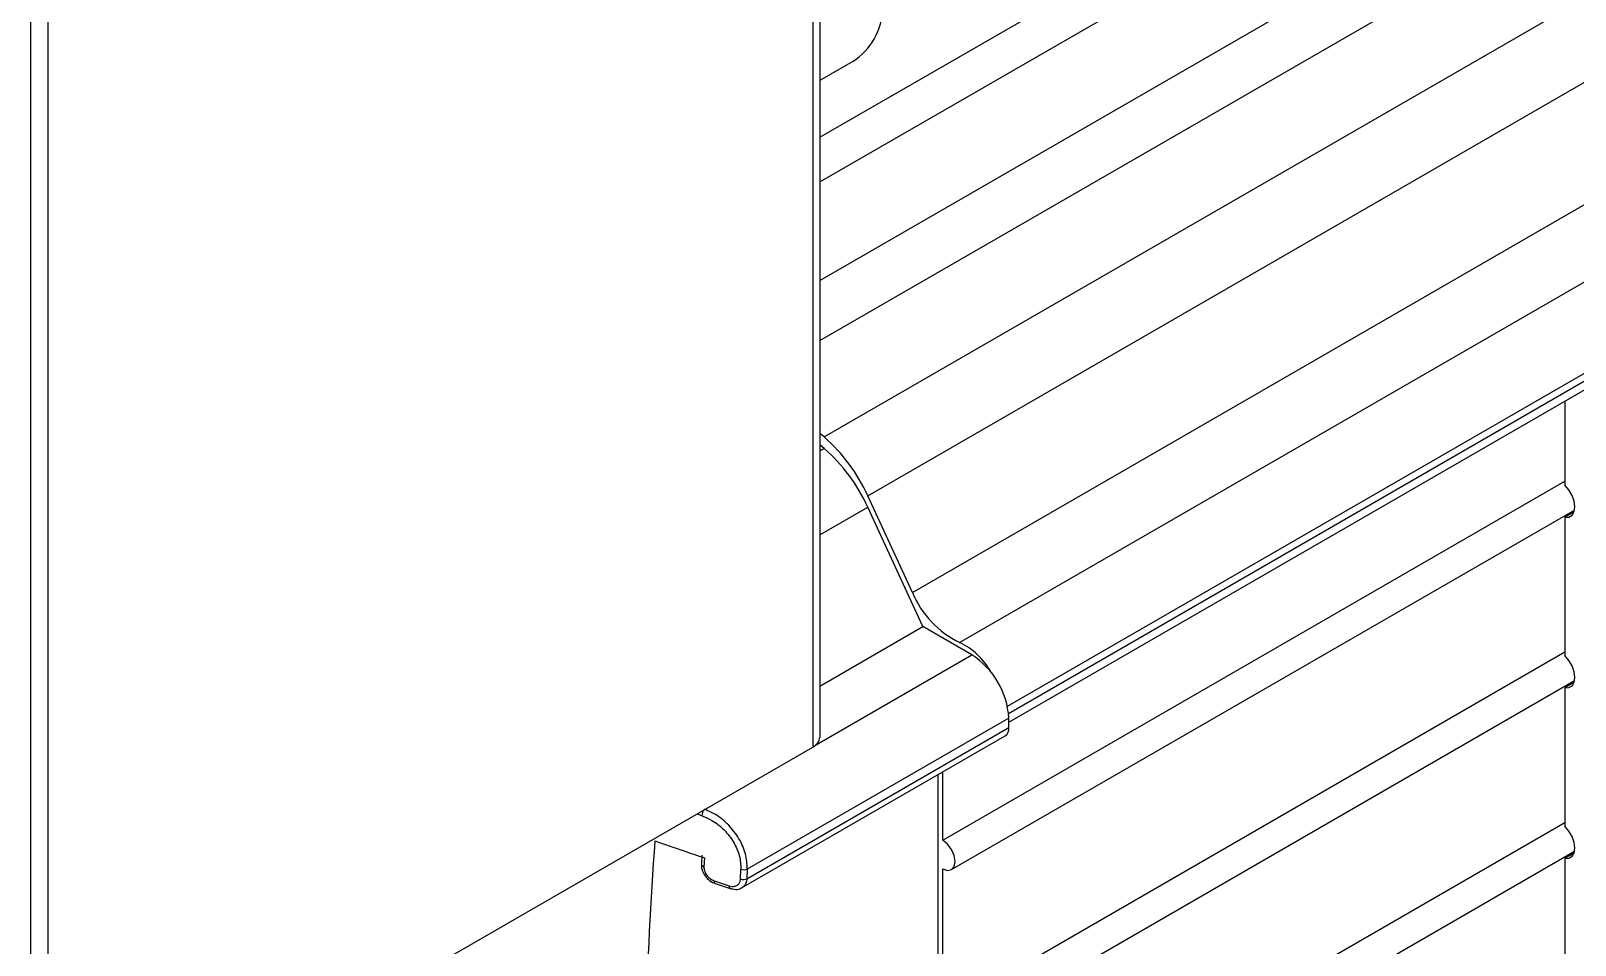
# Model space of a CAD drawing. Extents: x 7 to 135, y 1 to 99.
# Drawn here: x 20.344 to 24.779, y 13.013 to 15.639 of the extents above; entities that cross this region are included whole.
import ezdxf

# ---------------------------------------------------------------- set-up
doc = ezdxf.new("R2010")
doc.units = 0
doc.header["$MEASUREMENT"] = 0
doc.layers.add('OBJECT', color=7, linetype='CONTINUOUS')

msp = doc.modelspace()

# ---------------------------------------------------------------- linework, layer by layer
at = {"layer": 'OBJECT'}
for p, q in [((22.6101, 15.2048), (33.3873, 21.4263)), ((22.6101, 15.333), (33.1163, 21.3981)), ((22.6101, 14.9216), (33.4868, 21.2006)), ((22.5896, 19.1138), (22.5896, 13.5818)), ((22.6101, 19.1424), (22.6101, 13.6103)), ((20.3444, 12.3024), (20.3444, 17.8345)), ((20.3939, 12.3142), (20.3939, 17.8463)), ((22.6101, 14.7497), (25.5925, 16.4714)), ((23.0115, 13.8819), (27.3239, 16.3714)), ((22.622, 14.4723), (25.7918, 16.3022)), ((22.7476, 14.3033), (25.9174, 16.1332)), ((23.1484, 13.6989), (27.3281, 16.1117)), ((23.1517, 13.6784), (27.1863, 16.0075)), ((23.1527, 13.6536), (27.1407, 15.9558)), ((22.8757, 14.0257), (26.0455, 15.8556)), ((22.7043, 15.5505), (22.6101, 15.4961)), ((24.7498, 14.5756), (24.7498, 14.3342)), ((22.622, 14.4723), (22.6101, 14.4824)), ((22.622, 14.4396), (22.6101, 14.4498)), ((22.6101, 14.4327), (22.622, 14.4396)), ((22.9633, 13.3139), (24.7498, 14.3452)), ((22.8757, 14.0257), (22.7476, 14.3033)), ((22.6101, 14.1912), (22.7476, 14.2706)), ((22.9059, 13.9276), (22.7476, 14.2706)), ((22.9883, 13.2298), (24.7772, 14.2625)), ((24.7756, 14.2568), (24.7498, 14.2419)), ((24.7498, 14.2419), (24.7498, 13.8443)), ((22.6101, 13.7568), (22.9059, 13.9276)), ((23.0465, 13.8465), (22.9059, 13.9276)), ((22.5977, 13.5874), (23.0465, 13.8465)), ((22.9633, 12.824), (24.7498, 13.8553)), ((22.9883, 12.7399), (24.7772, 13.7726)), ((24.7756, 13.7669), (24.7498, 13.7519)), ((24.7498, 13.7519), (24.7498, 13.3544)), ((23.1525, 13.6649), (22.4016, 13.2314)), ((23.1529, 13.6379), (23.1525, 13.6649)), ((22.3868, 13.1781), (23.1426, 13.6143)), ((22.4004, 13.2035), (23.1529, 13.6379)), ((20.3939, 12.3142), (22.5896, 13.5818)), ((22.9484, 13.5023), (22.9484, 12.7754)), ((22.9633, 13.3139), (22.9633, 13.5109)), ((22.9633, 12.3341), (24.7498, 13.3654)), ((22.2715, 13.2714), (22.2701, 13.2458)), ((22.2787, 13.2635), (22.2771, 13.2382)), ((22.9883, 12.2499), (24.7772, 13.2826)), ((24.7756, 13.2769), (24.7498, 13.262)), ((24.7498, 13.262), (24.7498, 12.9335)), ((22.3822, 13.2029), (22.3834, 13.2308)), ((22.4016, 13.2314), (22.4004, 13.2035)), ((22.9633, 12.824), (22.9633, 13.2323)), ((22.3092, 13.1903), (22.352, 13.1757))]:
    msp.add_line(p, q, dxfattribs=at)
at = {"layer": 'OBJECT', "flags": 128}
for points in [[(24.7498, 14.2419), (24.7612, 14.2424), (24.7703, 14.2479), (24.7761, 14.258), (24.778, 14.2717), (24.7761, 14.2877), (24.7703, 14.3045), (24.7612, 14.3205), (24.7498, 14.3342)], [(24.7498, 13.7519), (24.7612, 13.7524), (24.7703, 13.758), (24.7761, 13.7681), (24.778, 13.7818), (24.7761, 13.7978), (24.7703, 13.8146), (24.7612, 13.8306), (24.7498, 13.8443)], [(24.7498, 13.262), (24.7612, 13.2625), (24.7703, 13.2681), (24.7761, 13.2782), (24.778, 13.2919), (24.7761, 13.3079), (24.7703, 13.3247), (24.7612, 13.3407), (24.7498, 13.3544)], [(22.9633, 13.2323), (22.9768, 13.2276), (22.9883, 13.2298), (22.996, 13.2386), (22.9987, 13.2527), (22.996, 13.2699), (22.9883, 13.2875), (22.9768, 13.303), (22.9633, 13.3139)], [(22.2698, 13.2459), (22.2698, 13.2457), (22.2699, 13.2444), (22.2707, 13.2426), (22.2722, 13.2409), (22.2744, 13.2394), (22.2771, 13.2382)], [(22.3064, 13.1979), (22.3322, 13.1891), (22.3492, 13.1833)]]:
    msp.add_lwpolyline(points, dxfattribs=at)
at = {"layer": 'OBJECT'}
for centre, radius, start, end in [((22.6019, 15.7097), 0.1893, 302.733, 358.4166), ((22.2941, 14.0974), 0.4981, 24.4176, 48.828), ((22.2941, 14.0647), 0.4981, 24.4178, 48.8278), ((23.1353, 14.1347), 0.2815, 202.783, 243.9234), ((22.9252, 13.7007), 0.2007, 28.9092, 64.5271), ((22.9218, 13.6519), 0.2311, 3.2296, 57.3477), ((23.1289, 13.6344), 0.0243, 304.3269, 8.3183), ((22.575, 13.6138), 0.0352, 294.3741, 354.305), ((22.3032, 13.3826), 0.0322, 144.2594, 176.3955), ((22.3917, 13.2549), 0.0254, 250.9961, 292.9782), ((22.3136, 13.1962), 0.00736, 166.5314, 233.3828), ((22.3565, 13.1816), 0.00742, 166.7409, 232.5662), ((22.3905, 13.2269), 0.0254, 251.0422, 293.0903)]:
    msp.add_arc(centre, radius, start, end, dxfattribs=at)
for points, knots in [([(22.4016, 13.2314), (22.4008, 13.2458), (22.3992, 13.2745), (22.3795, 13.3192), (22.3495, 13.3588), (22.314, 13.3879), (22.2894, 13.3986), (22.2787, 13.4033)], [0, 0, 0, 0, 0.208662, 0.417283, 0.626122, 0.838941, 1, 1, 1, 1]), ([(22.2711, 13.3846), (22.2669, 13.386), (22.2621, 13.3877), (22.2573, 13.3894), (22.2566, 13.3896)], [0, 0, 0, 0, 0.86148, 1, 1, 1, 1]), ([(22.2711, 13.3846), (22.2808, 13.3806), (22.3035, 13.3712), (22.3359, 13.3453), (22.3635, 13.3098), (22.3814, 13.2697), (22.3827, 13.2438), (22.3834, 13.2308)], [0, 0, 0, 0, 0.161508, 0.374624, 0.583394, 0.791695, 1, 1, 1, 1]), ([(22.1057, 12.5594), (22.1067, 12.6374), (22.11, 12.8845), (22.1259, 13.1383), (22.1368, 13.3121)], [0, 0, 0, 0, 0.315612, 1, 1, 1, 1]), ([(22.1368, 13.3121), (22.1638, 13.3028), (22.2111, 13.2866), (22.2584, 13.2705), (22.2787, 13.2635)], [0, 0, 0, 0, 0.571196, 1, 1, 1, 1]), ([(22.2701, 13.2456), (22.2701, 13.241), (22.2701, 13.2308), (22.2772, 13.2149), (22.2894, 13.2008), (22.3012, 13.1927), (22.3081, 13.1909), (22.3092, 13.1906)], [0, 0, 0, 0, 0.200558, 0.439678, 0.69053, 0.951219, 1, 1, 1, 1]), ([(22.2771, 13.2382), (22.2771, 13.2361), (22.2771, 13.2306), (22.2802, 13.2211), (22.2867, 13.211), (22.2958, 13.2025), (22.3029, 13.1994), (22.3064, 13.1979)], [0, 0, 0, 0, 0.131882, 0.34099, 0.55715, 0.778708, 1, 1, 1, 1]), ([(22.3492, 13.1833), (22.3519, 13.1826), (22.358, 13.1809), (22.3672, 13.1819), (22.3752, 13.1861), (22.3808, 13.1932), (22.3817, 13.1997), (22.3822, 13.2029)], [0, 0, 0, 0, 0.160433, 0.37763, 0.588082, 0.793922, 1, 1, 1, 1]), ([(22.352, 13.1761), (22.3575, 13.1747), (22.3681, 13.172), (22.3805, 13.1739), (22.3856, 13.1778), (22.3866, 13.1786)], [0, 0, 0, 0, 0.454988, 0.890783, 1, 1, 1, 1]), ([(22.4004, 13.2035), (22.3998, 13.1991), (22.3986, 13.1902), (22.3931, 13.1817), (22.388, 13.1793), (22.3865, 13.1786)], [0, 0, 0, 0, 0.412808, 0.823076, 1, 1, 1, 1])]:
    msp.add_open_spline(points, degree=3, knots=knots, dxfattribs=at)

doc.saveas('drawing.dxf')
